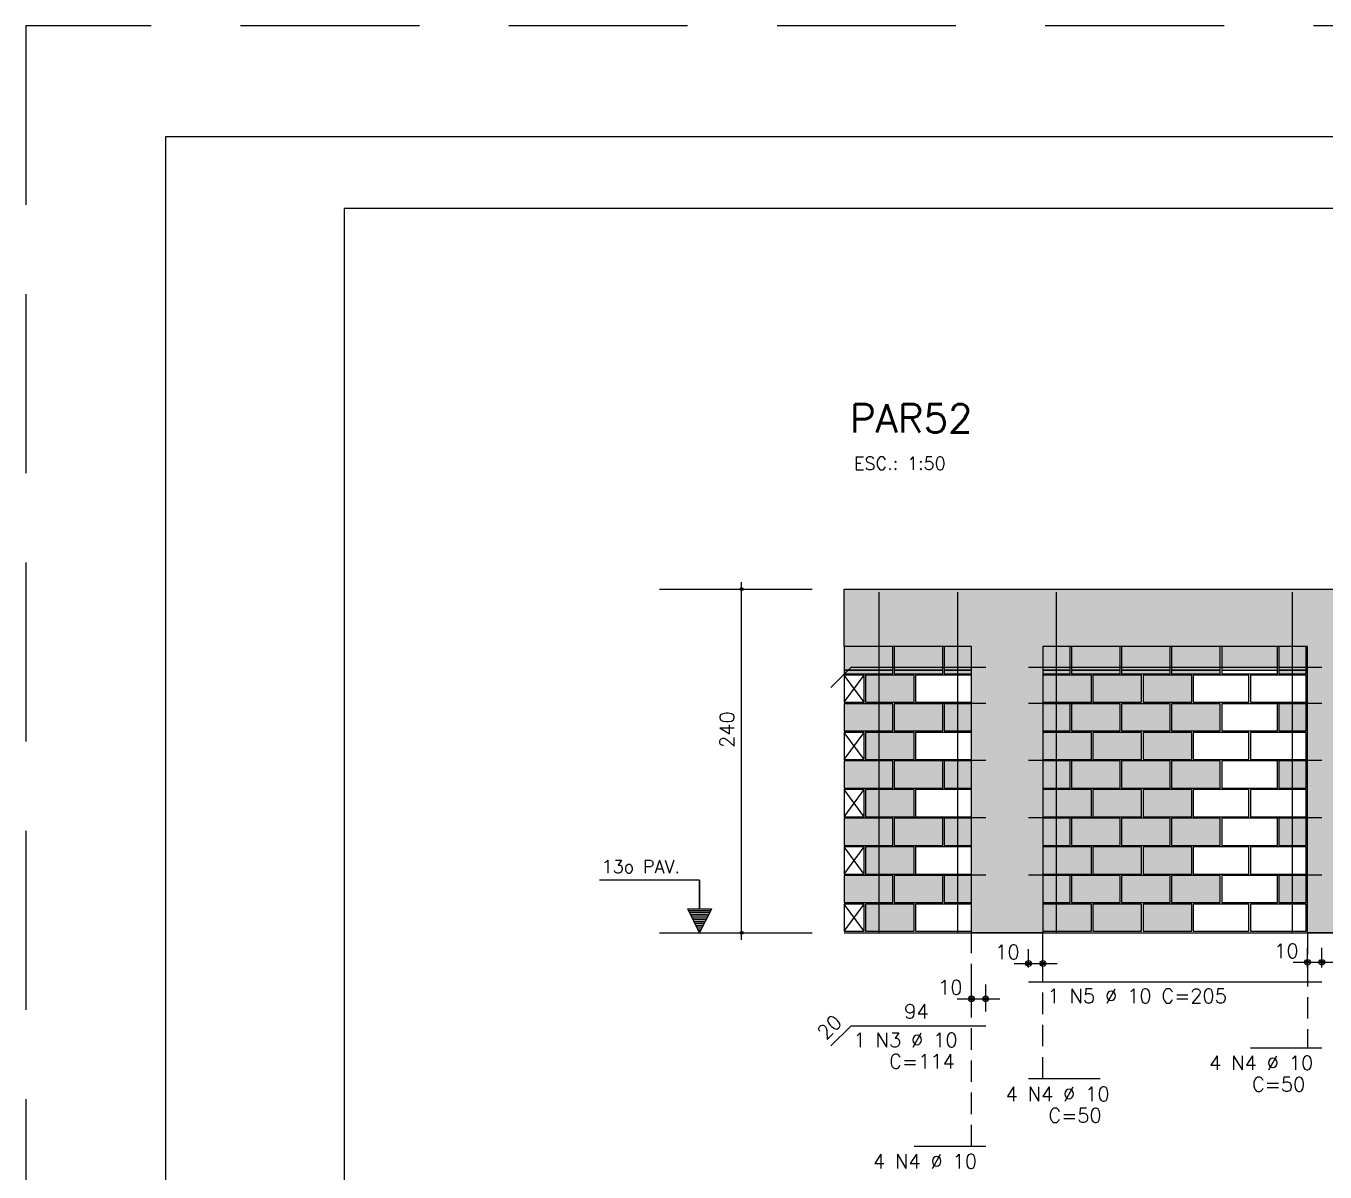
# Model space of a CAD drawing. Extents: x -1.9 to 86, y -1.5 to 61.
# Drawn here: x -1.95 to 16.21, y 44.93 to 60.95 of the extents above; entities that cross this region are included whole.
import ezdxf

# ---------------------------------------------------------------- set-up
doc = ezdxf.new("R2010")
doc.units = 0
doc.header["$MEASUREMENT"] = 0
doc.linetypes.add('ESTILO_TQS_0001', pattern=[0.45, 0.3, -0.15])
doc.linetypes.add('HIDDEN', pattern=[0.375, 0.25, -0.125])
doc.layers.get('0').update_dxf_attribs({"linetype": 'CONTINUOUS'})
doc.layers.get('Defpoints').update_dxf_attribs({"linetype": 'CONTINUOUS'})
for name, color, linetype in [('ARQ_FOLHA', 7, 'CONTINUOUS'), ('PENA_01', 1, 'CONTINUOUS'), ('PENA_02', 2, 'CONTINUOUS'), ('PENA_03', 3, 'CONTINUOUS'), ('PENA_05', 5, 'CONTINUOUS'), ('PENA_06', 6, 'CONTINUOUS'), ('PENA_09', 254, 'CONTINUOUS'), ('PENA_11', 252, 'CONTINUOUS'), ('PENA_21', 100, 'CONTINUOUS'), ('PENA_23', 50, 'CONTINUOUS')]:
    doc.layers.add(name, color=color, linetype=linetype)
doc.styles.get("Standard").update_dxf_attribs({"font": 'ROMANS.SHX'})

# ---------------------------------------------------------------- blocks, each defined once
blk = doc.blocks.new('FOLHA A1 - 841 X 594')
at = {"layer": 'ARQ_FOLHA', "color": 1}
for points in [[(-841, 0), (0, 0), (0, 594), (-841, 594)], [(-816, 10), (-10, 10), (-10, 584), (-816, 584)]]:
    blk.add_lwpolyline(points, close=True, dxfattribs=at)
at = {"layer": 'Defpoints', "color": 8, "linetype": 'HIDDEN', "ltscale": 100}
blk.add_lwpolyline([(-860.5, 609.5), (-860.5, -15.5), (19.5, -15.5), (19.5, 609.5)], close=True, dxfattribs=at)
blk = doc.blocks.new('*U24')
blk.add_blockref('FOLHA A1 - 841 X 594', (0, 0))

msp = doc.modelspace()

# ---------------------------------------------------------------- linework, layer by layer
at = {"layer": 'PENA_01', "linetype": 'Continuous'}
for p, q in [((6.908, 53.077), (9.039, 53.077)), ((9.487, 51.947), (10.167, 51.947)), ((10.187, 51.947), (10.867, 51.947)), ((10.887, 51.947), (11.267, 51.947)), ((12.267, 51.947), (12.647, 51.947)), ((12.667, 51.947), (13.347, 51.947)), ((13.367, 51.947), (14.047, 51.947)), ((14.067, 51.947), (14.747, 51.947)), ((14.767, 51.947), (15.547, 51.947)), ((15.567, 51.947), (15.947, 51.947)), ((6.908, 48.277), (9.039, 48.277)), ((12.067, 47.79), (12.067, 48.046)), ((12.267, 47.79), (12.267, 48.046)), ((15.967, 47.79), (15.967, 48.063)), ((16.167, 47.79), (16.167, 48.063)), ((11.867, 47.846), (12.467, 47.846)), ((15.767, 47.863), (16.367, 47.863)), ((11.267, 47.177), (11.267, 47.552)), ((11.467, 47.177), (11.467, 47.552)), ((11.067, 47.352), (11.667, 47.352))]:
    msp.add_line(p, q, dxfattribs=at)
at = {"layer": 'PENA_01', "linetype": 'ESTILO_TQS_0001'}
for p, q in [((11.267, 45.291), (11.267, 48.277)), ((12.267, 46.239), (12.267, 48.277)), ((15.967, 48.277), (15.967, 46.667))]:
    msp.add_line(p, q, dxfattribs=at)
at = {"layer": 'PENA_02', "linetype": 'Continuous'}
for p, q in [((9.767, 51.877), (9.487, 51.877)), ((9.487, 51.877), (9.487, 51.497)), ((9.767, 51.497), (9.767, 51.877)), ((9.487, 51.497), (9.767, 51.497)), ((9.767, 51.077), (9.487, 51.077)), ((9.487, 51.077), (9.487, 50.697)), ((9.767, 50.697), (9.767, 51.077)), ((9.487, 50.697), (9.767, 50.697)), ((9.767, 50.277), (9.487, 50.277)), ((9.487, 50.277), (9.487, 49.897)), ((9.767, 49.897), (9.767, 50.277)), ((9.487, 49.897), (9.767, 49.897)), ((9.767, 49.477), (9.487, 49.477)), ((9.487, 49.477), (9.487, 49.097)), ((9.767, 49.097), (9.767, 49.477)), ((9.487, 49.097), (9.767, 49.097)), ((9.767, 48.677), (9.487, 48.677)), ((9.487, 48.677), (9.487, 48.297)), ((9.767, 48.297), (9.767, 48.677)), ((9.487, 48.297), (9.767, 48.297)), ((9.487, 48.277), (32.467, 48.277))]:
    msp.add_line(p, q, dxfattribs=at)
for points in [[(16.967, 48.277), (15.967, 48.277), (15.967, 52.277), (12.267, 52.277), (12.267, 48.277), (11.267, 48.277), (11.267, 52.277), (9.487, 52.277), (9.487, 53.077), (32.467, 53.077)], [(9.487, 51.897), (10.167, 51.897), (10.167, 52.277), (9.487, 52.277), (9.487, 51.897)], [(10.187, 51.897), (10.867, 51.897), (10.867, 52.277), (10.187, 52.277), (10.187, 51.897)], [(10.887, 51.897), (11.267, 51.897), (11.267, 52.277), (10.887, 52.277), (10.887, 51.897)], [(12.267, 51.897), (12.647, 51.897), (12.647, 52.277), (12.267, 52.277), (12.267, 51.897)], [(12.667, 51.897), (13.347, 51.897), (13.347, 52.277), (12.667, 52.277), (12.667, 51.897)], [(13.367, 51.897), (14.047, 51.897), (14.047, 52.277), (13.367, 52.277), (13.367, 51.897)], [(14.067, 51.897), (14.747, 51.897), (14.747, 52.277), (14.067, 52.277), (14.067, 51.897)], [(14.767, 51.897), (15.547, 51.897), (15.547, 52.277), (14.767, 52.277), (14.767, 51.897)], [(15.567, 51.897), (15.947, 51.897), (15.947, 52.277), (15.567, 52.277), (15.567, 51.897)], [(9.787, 51.497), (10.467, 51.497), (10.467, 51.877), (9.787, 51.877), (9.787, 51.497)], [(10.487, 51.497), (11.267, 51.497), (11.267, 51.877), (10.487, 51.877), (10.487, 51.497)], [(12.267, 51.497), (12.947, 51.497), (12.947, 51.877), (12.267, 51.877), (12.267, 51.497)], [(12.967, 51.497), (13.647, 51.497), (13.647, 51.877), (12.967, 51.877), (12.967, 51.497)], [(13.667, 51.497), (14.347, 51.497), (14.347, 51.877), (13.667, 51.877), (13.667, 51.497)], [(14.367, 51.497), (15.147, 51.497), (15.147, 51.877), (14.367, 51.877), (14.367, 51.497)], [(15.167, 51.497), (15.947, 51.497), (15.947, 51.877), (15.167, 51.877), (15.167, 51.497)], [(9.487, 51.097), (10.167, 51.097), (10.167, 51.477), (9.487, 51.477), (9.487, 51.097)], [(10.187, 51.097), (10.867, 51.097), (10.867, 51.477), (10.187, 51.477), (10.187, 51.097)], [(10.887, 51.097), (11.267, 51.097), (11.267, 51.477), (10.887, 51.477), (10.887, 51.097)], [(12.267, 51.097), (12.647, 51.097), (12.647, 51.477), (12.267, 51.477), (12.267, 51.097)], [(12.667, 51.097), (13.347, 51.097), (13.347, 51.477), (12.667, 51.477), (12.667, 51.097)], [(13.367, 51.097), (14.047, 51.097), (14.047, 51.477), (13.367, 51.477), (13.367, 51.097)], [(14.067, 51.097), (14.747, 51.097), (14.747, 51.477), (14.067, 51.477), (14.067, 51.097)], [(14.767, 51.097), (15.547, 51.097), (15.547, 51.477), (14.767, 51.477), (14.767, 51.097)], [(15.567, 51.097), (15.947, 51.097), (15.947, 51.477), (15.567, 51.477), (15.567, 51.097)], [(9.787, 50.697), (10.467, 50.697), (10.467, 51.077), (9.787, 51.077), (9.787, 50.697)], [(10.487, 50.697), (11.267, 50.697), (11.267, 51.077), (10.487, 51.077), (10.487, 50.697)], [(12.267, 50.697), (12.947, 50.697), (12.947, 51.077), (12.267, 51.077), (12.267, 50.697)], [(12.967, 50.697), (13.647, 50.697), (13.647, 51.077), (12.967, 51.077), (12.967, 50.697)], [(13.667, 50.697), (14.347, 50.697), (14.347, 51.077), (13.667, 51.077), (13.667, 50.697)], [(14.367, 50.697), (15.147, 50.697), (15.147, 51.077), (14.367, 51.077), (14.367, 50.697)], [(15.167, 50.697), (15.947, 50.697), (15.947, 51.077), (15.167, 51.077), (15.167, 50.697)], [(9.487, 50.297), (10.167, 50.297), (10.167, 50.677), (9.487, 50.677), (9.487, 50.297)], [(10.187, 50.297), (10.867, 50.297), (10.867, 50.677), (10.187, 50.677), (10.187, 50.297)], [(10.887, 50.297), (11.267, 50.297), (11.267, 50.677), (10.887, 50.677), (10.887, 50.297)], [(12.267, 50.297), (12.647, 50.297), (12.647, 50.677), (12.267, 50.677), (12.267, 50.297)], [(12.667, 50.297), (13.347, 50.297), (13.347, 50.677), (12.667, 50.677), (12.667, 50.297)], [(13.367, 50.297), (14.047, 50.297), (14.047, 50.677), (13.367, 50.677), (13.367, 50.297)], [(14.067, 50.297), (14.747, 50.297), (14.747, 50.677), (14.067, 50.677), (14.067, 50.297)], [(14.767, 50.297), (15.547, 50.297), (15.547, 50.677), (14.767, 50.677), (14.767, 50.297)], [(15.567, 50.297), (15.947, 50.297), (15.947, 50.677), (15.567, 50.677), (15.567, 50.297)], [(9.787, 49.897), (10.467, 49.897), (10.467, 50.277), (9.787, 50.277), (9.787, 49.897)], [(10.487, 49.897), (11.267, 49.897), (11.267, 50.277), (10.487, 50.277), (10.487, 49.897)], [(12.267, 49.897), (12.947, 49.897), (12.947, 50.277), (12.267, 50.277), (12.267, 49.897)], [(12.967, 49.897), (13.647, 49.897), (13.647, 50.277), (12.967, 50.277), (12.967, 49.897)], [(13.667, 49.897), (14.347, 49.897), (14.347, 50.277), (13.667, 50.277), (13.667, 49.897)], [(14.367, 49.897), (15.147, 49.897), (15.147, 50.277), (14.367, 50.277), (14.367, 49.897)], [(15.167, 49.897), (15.947, 49.897), (15.947, 50.277), (15.167, 50.277), (15.167, 49.897)], [(9.487, 49.497), (10.167, 49.497), (10.167, 49.877), (9.487, 49.877), (9.487, 49.497)], [(10.187, 49.497), (10.867, 49.497), (10.867, 49.877), (10.187, 49.877), (10.187, 49.497)], [(10.887, 49.497), (11.267, 49.497), (11.267, 49.877), (10.887, 49.877), (10.887, 49.497)], [(12.267, 49.497), (12.647, 49.497), (12.647, 49.877), (12.267, 49.877), (12.267, 49.497)], [(12.667, 49.497), (13.347, 49.497), (13.347, 49.877), (12.667, 49.877), (12.667, 49.497)], [(13.367, 49.497), (14.047, 49.497), (14.047, 49.877), (13.367, 49.877), (13.367, 49.497)], [(14.067, 49.497), (14.747, 49.497), (14.747, 49.877), (14.067, 49.877), (14.067, 49.497)], [(14.767, 49.497), (15.547, 49.497), (15.547, 49.877), (14.767, 49.877), (14.767, 49.497)], [(15.567, 49.497), (15.947, 49.497), (15.947, 49.877), (15.567, 49.877), (15.567, 49.497)], [(9.787, 49.097), (10.467, 49.097), (10.467, 49.477), (9.787, 49.477), (9.787, 49.097)], [(10.487, 49.097), (11.267, 49.097), (11.267, 49.477), (10.487, 49.477), (10.487, 49.097)], [(12.267, 49.097), (12.947, 49.097), (12.947, 49.477), (12.267, 49.477), (12.267, 49.097)], [(12.967, 49.097), (13.647, 49.097), (13.647, 49.477), (12.967, 49.477), (12.967, 49.097)], [(13.667, 49.097), (14.347, 49.097), (14.347, 49.477), (13.667, 49.477), (13.667, 49.097)], [(14.367, 49.097), (15.147, 49.097), (15.147, 49.477), (14.367, 49.477), (14.367, 49.097)], [(15.167, 49.097), (15.947, 49.097), (15.947, 49.477), (15.167, 49.477), (15.167, 49.097)], [(9.487, 48.697), (10.167, 48.697), (10.167, 49.077), (9.487, 49.077), (9.487, 48.697)], [(10.187, 48.697), (10.867, 48.697), (10.867, 49.077), (10.187, 49.077), (10.187, 48.697)], [(10.887, 48.697), (11.267, 48.697), (11.267, 49.077), (10.887, 49.077), (10.887, 48.697)], [(12.267, 48.697), (12.647, 48.697), (12.647, 49.077), (12.267, 49.077), (12.267, 48.697)], [(12.667, 48.697), (13.347, 48.697), (13.347, 49.077), (12.667, 49.077), (12.667, 48.697)], [(13.367, 48.697), (14.047, 48.697), (14.047, 49.077), (13.367, 49.077), (13.367, 48.697)], [(14.067, 48.697), (14.747, 48.697), (14.747, 49.077), (14.067, 49.077), (14.067, 48.697)], [(14.767, 48.697), (15.547, 48.697), (15.547, 49.077), (14.767, 49.077), (14.767, 48.697)], [(15.567, 48.697), (15.947, 48.697), (15.947, 49.077), (15.567, 49.077), (15.567, 48.697)], [(9.787, 48.297), (10.467, 48.297), (10.467, 48.677), (9.787, 48.677), (9.787, 48.297)], [(10.487, 48.297), (11.267, 48.297), (11.267, 48.677), (10.487, 48.677), (10.487, 48.297)], [(12.267, 48.297), (12.947, 48.297), (12.947, 48.677), (12.267, 48.677), (12.267, 48.297)], [(12.967, 48.297), (13.647, 48.297), (13.647, 48.677), (12.967, 48.677), (12.967, 48.297)], [(13.667, 48.297), (14.347, 48.297), (14.347, 48.677), (13.667, 48.677), (13.667, 48.297)], [(14.367, 48.297), (15.147, 48.297), (15.147, 48.677), (14.367, 48.677), (14.367, 48.297)], [(15.167, 48.297), (15.947, 48.297), (15.947, 48.677), (15.167, 48.677), (15.167, 48.297)]]:
    msp.add_lwpolyline(points, dxfattribs=at)
for centre, radius in [((8.055, 53.077), 0.02), ((8.055, 53.077), 0.01), ((8.055, 48.277), 0.02), ((8.055, 48.277), 0.01), ((12.067, 47.846), 0.04), ((12.067, 47.846), 0.02), ((12.267, 47.846), 0.04), ((12.267, 47.846), 0.02), ((15.967, 47.863), 0.04), ((15.967, 47.863), 0.02), ((16.167, 47.863), 0.04), ((16.167, 47.863), 0.02), ((11.267, 47.352), 0.04), ((11.267, 47.352), 0.02), ((11.467, 47.352), 0.04), ((11.467, 47.352), 0.02)]:
    msp.add_circle(centre, radius, dxfattribs=at)
at = {"layer": 'PENA_03', "linetype": 'Continuous'}
for p, q in [((8.055, 48.176), (8.055, 53.177)), ((9.487, 51.497), (9.767, 51.877)), ((9.767, 51.497), (9.487, 51.877)), ((9.487, 50.697), (9.767, 51.077)), ((9.767, 50.697), (9.487, 51.077)), ((9.487, 49.897), (9.767, 50.277)), ((9.767, 49.897), (9.487, 50.277)), ((9.487, 49.097), (9.767, 49.477)), ((9.767, 49.097), (9.487, 49.477)), ((7.467, 49.009), (6.067, 49.009)), ((7.467, 48.609), (7.467, 49.009)), ((7.469, 48.609), (7.469, 49.01)), ((9.487, 48.297), (9.767, 48.677)), ((9.767, 48.297), (9.487, 48.677)), ((7.468, 48.277), (7.302, 48.609)), ((7.302, 48.609), (7.467, 48.609)), ((7.468, 48.28), (7.304, 48.607)), ((7.632, 48.607), (7.304, 48.607)), ((7.621, 48.583), (7.315, 48.583)), ((7.608, 48.558), (7.328, 48.558)), ((7.596, 48.532), (7.34, 48.532)), ((7.583, 48.507), (7.353, 48.507)), ((7.634, 48.609), (7.468, 48.277)), ((7.632, 48.607), (7.468, 48.28)), ((7.469, 48.609), (7.634, 48.609)), ((7.57, 48.481), (7.366, 48.481)), ((7.557, 48.456), (7.379, 48.456)), ((7.545, 48.43), (7.391, 48.43)), ((7.532, 48.405), (7.404, 48.405)), ((7.519, 48.379), (7.417, 48.379)), ((7.506, 48.353), (7.43, 48.353)), ((7.494, 48.328), (7.443, 48.328)), ((7.481, 48.302), (7.455, 48.302)), ((12.067, 47.59), (12.067, 47.59)), ((12.267, 47.59), (12.267, 47.59)), ((15.967, 47.59), (15.967, 47.59)), ((16.167, 47.59), (16.167, 47.59)), ((11.267, 46.977), (11.267, 46.977)), ((11.467, 46.977), (11.467, 46.977))]:
    msp.add_line(p, q, dxfattribs=at)
at = {"layer": 'PENA_05', "linetype": 'Continuous'}
for p, q in [((9.977, 48.277), (9.977, 53.037)), ((11.077, 48.277), (11.077, 53.037)), ((12.457, 48.277), (12.457, 53.037)), ((15.757, 48.277), (15.757, 53.037)), ((9.304, 51.704), (9.587, 51.987)), ((9.587, 51.987), (11.467, 51.987)), ((12.067, 51.987), (16.167, 51.987)), ((10.467, 51.487), (11.467, 51.487)), ((12.067, 51.487), (13.067, 51.487)), ((15.167, 51.487), (16.167, 51.487)), ((10.467, 50.687), (11.467, 50.687)), ((12.067, 50.687), (13.067, 50.687)), ((15.167, 50.687), (16.167, 50.687)), ((10.467, 49.887), (11.467, 49.887)), ((12.067, 49.887), (13.067, 49.887)), ((15.167, 49.887), (16.167, 49.887)), ((10.467, 49.087), (11.467, 49.087)), ((12.067, 49.087), (13.067, 49.087)), ((15.167, 49.087), (16.167, 49.087)), ((12.067, 47.59), (16.167, 47.59)), ((9.304, 46.694), (9.587, 46.977)), ((9.587, 46.977), (11.467, 46.977)), ((15.167, 46.667), (16.167, 46.667)), ((12.067, 46.239), (13.067, 46.239)), ((10.467, 45.291), (11.467, 45.291))]:
    msp.add_line(p, q, dxfattribs=at)
at = {"layer": 'PENA_09', "linetype": 'Continuous'}
for points in [[(9.487, 51.947), (10.167, 51.947), (10.167, 52.277), (9.487, 52.277), (9.487, 51.947)], [(10.187, 51.947), (10.867, 51.947), (10.867, 52.277), (10.187, 52.277), (10.187, 51.947)], [(10.887, 51.947), (11.267, 51.947), (11.267, 52.277), (10.887, 52.277), (10.887, 51.947)], [(12.267, 51.947), (12.647, 51.947), (12.647, 52.277), (12.267, 52.277), (12.267, 51.947)], [(12.667, 51.947), (13.347, 51.947), (13.347, 52.277), (12.667, 52.277), (12.667, 51.947)], [(13.367, 51.947), (14.047, 51.947), (14.047, 52.277), (13.367, 52.277), (13.367, 51.947)], [(14.067, 51.947), (14.747, 51.947), (14.747, 52.277), (14.067, 52.277), (14.067, 51.947)], [(14.767, 51.947), (15.547, 51.947), (15.547, 52.277), (14.767, 52.277), (14.767, 51.947)], [(15.567, 51.947), (15.947, 51.947), (15.947, 52.277), (15.567, 52.277), (15.567, 51.947)]]:
    msp.add_lwpolyline(points, dxfattribs=at)
for points in [[(9.487, 51.947), (10.167, 51.947), (10.167, 52.277)], [(9.487, 51.947), (10.167, 52.277), (9.487, 52.277)], [(9.487, 51.947), (9.487, 52.277), (9.487, 51.947)], [(10.187, 51.947), (10.867, 51.947), (10.867, 52.277)], [(10.187, 51.947), (10.867, 52.277), (10.187, 52.277)], [(10.187, 51.947), (10.187, 52.277), (10.187, 51.947)], [(10.887, 51.947), (11.267, 51.947), (11.267, 52.277)], [(10.887, 51.947), (11.267, 52.277), (10.887, 52.277)], [(10.887, 51.947), (10.887, 52.277), (10.887, 51.947)], [(12.267, 51.947), (12.647, 51.947), (12.647, 52.277)], [(12.267, 51.947), (12.647, 52.277), (12.267, 52.277)], [(12.267, 51.947), (12.267, 52.277), (12.267, 51.947)], [(12.667, 51.947), (13.347, 51.947), (13.347, 52.277)], [(12.667, 51.947), (13.347, 52.277), (12.667, 52.277)], [(12.667, 51.947), (12.667, 52.277), (12.667, 51.947)], [(13.367, 51.947), (14.047, 51.947), (14.047, 52.277)], [(13.367, 51.947), (14.047, 52.277), (13.367, 52.277)], [(13.367, 51.947), (13.367, 52.277), (13.367, 51.947)], [(14.067, 51.947), (14.747, 51.947), (14.747, 52.277)], [(14.067, 51.947), (14.747, 52.277), (14.067, 52.277)], [(14.067, 51.947), (14.067, 52.277), (14.067, 51.947)], [(14.767, 51.947), (15.547, 51.947), (15.547, 52.277)], [(14.767, 51.947), (15.547, 52.277), (14.767, 52.277)], [(14.767, 51.947), (14.767, 52.277), (14.767, 51.947)], [(15.567, 51.947), (15.947, 51.947), (15.947, 52.277)], [(15.567, 51.947), (15.947, 52.277), (15.567, 52.277)], [(15.567, 51.947), (15.567, 52.277), (15.567, 51.947)]]:
    msp.add_solid(points, dxfattribs=at)
at = {"layer": 'PENA_11', "linetype": 'Continuous'}
for points in [[(9.487, 52.277), (9.487, 53.077), (11.267, 52.277)], [(9.487, 53.077), (32.467, 53.077), (11.267, 52.277)], [(12.267, 52.277), (11.267, 52.277), (32.467, 53.077)], [(12.267, 52.277), (32.467, 53.077), (15.967, 52.277)], [(15.967, 52.277), (32.467, 53.077), (16.967, 52.277)], [(12.267, 52.277), (12.267, 48.277), (11.267, 48.277)], [(12.267, 52.277), (11.267, 48.277), (11.267, 52.277)], [(16.967, 48.277), (15.967, 48.277), (16.967, 52.277)], [(15.967, 48.277), (15.967, 52.277), (16.967, 52.277)]]:
    msp.add_solid(points, dxfattribs=at)
at = {"layer": 'PENA_21', "linetype": 'Continuous'}
for points in [[(9.487, 51.897), (10.167, 51.897), (10.167, 51.947), (9.487, 51.947), (9.487, 51.897)], [(10.187, 51.897), (10.867, 51.897), (10.867, 51.947), (10.187, 51.947), (10.187, 51.897)], [(12.667, 51.897), (13.347, 51.897), (13.347, 51.947), (12.667, 51.947), (12.667, 51.897)], [(13.367, 51.897), (14.047, 51.897), (14.047, 51.947), (13.367, 51.947), (13.367, 51.897)], [(14.067, 51.897), (14.747, 51.897), (14.747, 51.947), (14.067, 51.947), (14.067, 51.897)], [(9.787, 51.497), (10.467, 51.497), (10.467, 51.877), (9.787, 51.877), (9.787, 51.497)], [(12.267, 51.497), (12.947, 51.497), (12.947, 51.877), (12.267, 51.877), (12.267, 51.497)], [(12.967, 51.497), (13.647, 51.497), (13.647, 51.877), (12.967, 51.877), (12.967, 51.497)], [(13.667, 51.497), (14.347, 51.497), (14.347, 51.877), (13.667, 51.877), (13.667, 51.497)], [(9.487, 51.097), (10.167, 51.097), (10.167, 51.477), (9.487, 51.477), (9.487, 51.097)], [(10.187, 51.097), (10.867, 51.097), (10.867, 51.477), (10.187, 51.477), (10.187, 51.097)], [(12.667, 51.097), (13.347, 51.097), (13.347, 51.477), (12.667, 51.477), (12.667, 51.097)], [(13.367, 51.097), (14.047, 51.097), (14.047, 51.477), (13.367, 51.477), (13.367, 51.097)], [(14.067, 51.097), (14.747, 51.097), (14.747, 51.477), (14.067, 51.477), (14.067, 51.097)], [(9.787, 50.697), (10.467, 50.697), (10.467, 51.077), (9.787, 51.077), (9.787, 50.697)], [(12.267, 50.697), (12.947, 50.697), (12.947, 51.077), (12.267, 51.077), (12.267, 50.697)], [(12.967, 50.697), (13.647, 50.697), (13.647, 51.077), (12.967, 51.077), (12.967, 50.697)], [(13.667, 50.697), (14.347, 50.697), (14.347, 51.077), (13.667, 51.077), (13.667, 50.697)], [(9.487, 50.297), (10.167, 50.297), (10.167, 50.677), (9.487, 50.677), (9.487, 50.297)], [(10.187, 50.297), (10.867, 50.297), (10.867, 50.677), (10.187, 50.677), (10.187, 50.297)], [(12.667, 50.297), (13.347, 50.297), (13.347, 50.677), (12.667, 50.677), (12.667, 50.297)], [(13.367, 50.297), (14.047, 50.297), (14.047, 50.677), (13.367, 50.677), (13.367, 50.297)], [(14.067, 50.297), (14.747, 50.297), (14.747, 50.677), (14.067, 50.677), (14.067, 50.297)], [(9.787, 49.897), (10.467, 49.897), (10.467, 50.277), (9.787, 50.277), (9.787, 49.897)], [(12.267, 49.897), (12.947, 49.897), (12.947, 50.277), (12.267, 50.277), (12.267, 49.897)], [(12.967, 49.897), (13.647, 49.897), (13.647, 50.277), (12.967, 50.277), (12.967, 49.897)], [(13.667, 49.897), (14.347, 49.897), (14.347, 50.277), (13.667, 50.277), (13.667, 49.897)], [(9.487, 49.497), (10.167, 49.497), (10.167, 49.877), (9.487, 49.877), (9.487, 49.497)], [(10.187, 49.497), (10.867, 49.497), (10.867, 49.877), (10.187, 49.877), (10.187, 49.497)], [(12.667, 49.497), (13.347, 49.497), (13.347, 49.877), (12.667, 49.877), (12.667, 49.497)], [(13.367, 49.497), (14.047, 49.497), (14.047, 49.877), (13.367, 49.877), (13.367, 49.497)], [(14.067, 49.497), (14.747, 49.497), (14.747, 49.877), (14.067, 49.877), (14.067, 49.497)], [(9.787, 49.097), (10.467, 49.097), (10.467, 49.477), (9.787, 49.477), (9.787, 49.097)], [(12.267, 49.097), (12.947, 49.097), (12.947, 49.477), (12.267, 49.477), (12.267, 49.097)], [(12.967, 49.097), (13.647, 49.097), (13.647, 49.477), (12.967, 49.477), (12.967, 49.097)], [(13.667, 49.097), (14.347, 49.097), (14.347, 49.477), (13.667, 49.477), (13.667, 49.097)], [(9.487, 48.697), (10.167, 48.697), (10.167, 49.077), (9.487, 49.077), (9.487, 48.697)], [(10.187, 48.697), (10.867, 48.697), (10.867, 49.077), (10.187, 49.077), (10.187, 48.697)], [(12.667, 48.697), (13.347, 48.697), (13.347, 49.077), (12.667, 49.077), (12.667, 48.697)], [(13.367, 48.697), (14.047, 48.697), (14.047, 49.077), (13.367, 49.077), (13.367, 48.697)], [(14.067, 48.697), (14.747, 48.697), (14.747, 49.077), (14.067, 49.077), (14.067, 48.697)], [(9.787, 48.297), (10.467, 48.297), (10.467, 48.677), (9.787, 48.677), (9.787, 48.297)], [(12.267, 48.297), (12.947, 48.297), (12.947, 48.677), (12.267, 48.677), (12.267, 48.297)], [(12.967, 48.297), (13.647, 48.297), (13.647, 48.677), (12.967, 48.677), (12.967, 48.297)], [(13.667, 48.297), (14.347, 48.297), (14.347, 48.677), (13.667, 48.677), (13.667, 48.297)]]:
    msp.add_lwpolyline(points, dxfattribs=at)
for points in [[(9.487, 51.897), (10.167, 51.897), (10.167, 51.947)], [(9.487, 51.897), (10.167, 51.947), (9.487, 51.947)], [(9.487, 51.897), (9.487, 51.947), (9.487, 51.897)], [(10.187, 51.897), (10.867, 51.897), (10.867, 51.947)], [(10.187, 51.897), (10.867, 51.947), (10.187, 51.947)], [(10.187, 51.897), (10.187, 51.947), (10.187, 51.897)], [(12.667, 51.897), (13.347, 51.897), (13.347, 51.947)], [(12.667, 51.897), (13.347, 51.947), (12.667, 51.947)], [(12.667, 51.897), (12.667, 51.947), (12.667, 51.897)], [(13.367, 51.897), (14.047, 51.897), (14.047, 51.947)], [(13.367, 51.897), (14.047, 51.947), (13.367, 51.947)], [(13.367, 51.897), (13.367, 51.947), (13.367, 51.897)], [(14.067, 51.897), (14.747, 51.897), (14.747, 51.947)], [(14.067, 51.897), (14.747, 51.947), (14.067, 51.947)], [(14.067, 51.897), (14.067, 51.947), (14.067, 51.897)], [(9.787, 51.497), (10.467, 51.497), (10.467, 51.877)], [(9.787, 51.497), (10.467, 51.877), (9.787, 51.877)], [(9.787, 51.497), (9.787, 51.877), (9.787, 51.497)], [(12.267, 51.497), (12.947, 51.497), (12.947, 51.877)], [(12.267, 51.497), (12.947, 51.877), (12.267, 51.877)], [(12.267, 51.497), (12.267, 51.877), (12.267, 51.497)], [(12.967, 51.497), (13.647, 51.497), (13.647, 51.877)], [(12.967, 51.497), (13.647, 51.877), (12.967, 51.877)], [(12.967, 51.497), (12.967, 51.877), (12.967, 51.497)], [(13.667, 51.497), (14.347, 51.497), (14.347, 51.877)], [(13.667, 51.497), (14.347, 51.877), (13.667, 51.877)], [(13.667, 51.497), (13.667, 51.877), (13.667, 51.497)], [(9.487, 51.097), (10.167, 51.097), (10.167, 51.477)], [(9.487, 51.097), (10.167, 51.477), (9.487, 51.477)], [(9.487, 51.097), (9.487, 51.477), (9.487, 51.097)], [(10.187, 51.097), (10.867, 51.097), (10.867, 51.477)], [(10.187, 51.097), (10.867, 51.477), (10.187, 51.477)], [(10.187, 51.097), (10.187, 51.477), (10.187, 51.097)], [(12.667, 51.097), (13.347, 51.097), (13.347, 51.477)], [(12.667, 51.097), (13.347, 51.477), (12.667, 51.477)], [(12.667, 51.097), (12.667, 51.477), (12.667, 51.097)], [(13.367, 51.097), (14.047, 51.097), (14.047, 51.477)], [(13.367, 51.097), (14.047, 51.477), (13.367, 51.477)], [(13.367, 51.097), (13.367, 51.477), (13.367, 51.097)], [(14.067, 51.097), (14.747, 51.097), (14.747, 51.477)], [(14.067, 51.097), (14.747, 51.477), (14.067, 51.477)], [(14.067, 51.097), (14.067, 51.477), (14.067, 51.097)], [(9.787, 50.697), (10.467, 50.697), (10.467, 51.077)], [(9.787, 50.697), (10.467, 51.077), (9.787, 51.077)], [(9.787, 50.697), (9.787, 51.077), (9.787, 50.697)], [(12.267, 50.697), (12.947, 50.697), (12.947, 51.077)], [(12.267, 50.697), (12.947, 51.077), (12.267, 51.077)], [(12.267, 50.697), (12.267, 51.077), (12.267, 50.697)], [(12.967, 50.697), (13.647, 50.697), (13.647, 51.077)], [(12.967, 50.697), (13.647, 51.077), (12.967, 51.077)], [(12.967, 50.697), (12.967, 51.077), (12.967, 50.697)], [(13.667, 50.697), (14.347, 50.697), (14.347, 51.077)], [(13.667, 50.697), (14.347, 51.077), (13.667, 51.077)], [(13.667, 50.697), (13.667, 51.077), (13.667, 50.697)], [(9.487, 50.297), (10.167, 50.297), (10.167, 50.677)], [(9.487, 50.297), (10.167, 50.677), (9.487, 50.677)], [(9.487, 50.297), (9.487, 50.677), (9.487, 50.297)], [(10.187, 50.297), (10.867, 50.297), (10.867, 50.677)], [(10.187, 50.297), (10.867, 50.677), (10.187, 50.677)], [(10.187, 50.297), (10.187, 50.677), (10.187, 50.297)], [(12.667, 50.297), (13.347, 50.297), (13.347, 50.677)], [(12.667, 50.297), (13.347, 50.677), (12.667, 50.677)], [(12.667, 50.297), (12.667, 50.677), (12.667, 50.297)], [(13.367, 50.297), (14.047, 50.297), (14.047, 50.677)], [(13.367, 50.297), (14.047, 50.677), (13.367, 50.677)], [(13.367, 50.297), (13.367, 50.677), (13.367, 50.297)], [(14.067, 50.297), (14.747, 50.297), (14.747, 50.677)], [(14.067, 50.297), (14.747, 50.677), (14.067, 50.677)], [(14.067, 50.297), (14.067, 50.677), (14.067, 50.297)], [(9.787, 49.897), (10.467, 49.897), (10.467, 50.277)], [(9.787, 49.897), (10.467, 50.277), (9.787, 50.277)], [(9.787, 49.897), (9.787, 50.277), (9.787, 49.897)], [(12.267, 49.897), (12.947, 49.897), (12.947, 50.277)], [(12.267, 49.897), (12.947, 50.277), (12.267, 50.277)], [(12.267, 49.897), (12.267, 50.277), (12.267, 49.897)], [(12.967, 49.897), (13.647, 49.897), (13.647, 50.277)], [(12.967, 49.897), (13.647, 50.277), (12.967, 50.277)], [(12.967, 49.897), (12.967, 50.277), (12.967, 49.897)], [(13.667, 49.897), (14.347, 49.897), (14.347, 50.277)], [(13.667, 49.897), (14.347, 50.277), (13.667, 50.277)], [(13.667, 49.897), (13.667, 50.277), (13.667, 49.897)], [(9.487, 49.497), (10.167, 49.497), (10.167, 49.877)], [(9.487, 49.497), (10.167, 49.877), (9.487, 49.877)], [(9.487, 49.497), (9.487, 49.877), (9.487, 49.497)], [(10.187, 49.497), (10.867, 49.497), (10.867, 49.877)], [(10.187, 49.497), (10.867, 49.877), (10.187, 49.877)], [(10.187, 49.497), (10.187, 49.877), (10.187, 49.497)], [(12.667, 49.497), (13.347, 49.497), (13.347, 49.877)], [(12.667, 49.497), (13.347, 49.877), (12.667, 49.877)], [(12.667, 49.497), (12.667, 49.877), (12.667, 49.497)], [(13.367, 49.497), (14.047, 49.497), (14.047, 49.877)], [(13.367, 49.497), (14.047, 49.877), (13.367, 49.877)], [(13.367, 49.497), (13.367, 49.877), (13.367, 49.497)], [(14.067, 49.497), (14.747, 49.497), (14.747, 49.877)], [(14.067, 49.497), (14.747, 49.877), (14.067, 49.877)], [(14.067, 49.497), (14.067, 49.877), (14.067, 49.497)], [(9.787, 49.097), (10.467, 49.097), (10.467, 49.477)], [(9.787, 49.097), (10.467, 49.477), (9.787, 49.477)], [(9.787, 49.097), (9.787, 49.477), (9.787, 49.097)], [(12.267, 49.097), (12.947, 49.097), (12.947, 49.477)], [(12.267, 49.097), (12.947, 49.477), (12.267, 49.477)], [(12.267, 49.097), (12.267, 49.477), (12.267, 49.097)], [(12.967, 49.097), (13.647, 49.097), (13.647, 49.477)], [(12.967, 49.097), (13.647, 49.477), (12.967, 49.477)], [(12.967, 49.097), (12.967, 49.477), (12.967, 49.097)], [(13.667, 49.097), (14.347, 49.097), (14.347, 49.477)], [(13.667, 49.097), (14.347, 49.477), (13.667, 49.477)], [(13.667, 49.097), (13.667, 49.477), (13.667, 49.097)], [(9.487, 48.697), (10.167, 48.697), (10.167, 49.077)], [(9.487, 48.697), (10.167, 49.077), (9.487, 49.077)], [(9.487, 48.697), (9.487, 49.077), (9.487, 48.697)], [(10.187, 48.697), (10.867, 48.697), (10.867, 49.077)], [(10.187, 48.697), (10.867, 49.077), (10.187, 49.077)], [(10.187, 48.697), (10.187, 49.077), (10.187, 48.697)], [(12.667, 48.697), (13.347, 48.697), (13.347, 49.077)], [(12.667, 48.697), (13.347, 49.077), (12.667, 49.077)], [(12.667, 48.697), (12.667, 49.077), (12.667, 48.697)], [(13.367, 48.697), (14.047, 48.697), (14.047, 49.077)], [(13.367, 48.697), (14.047, 49.077), (13.367, 49.077)], [(13.367, 48.697), (13.367, 49.077), (13.367, 48.697)], [(14.067, 48.697), (14.747, 48.697), (14.747, 49.077)], [(14.067, 48.697), (14.747, 49.077), (14.067, 49.077)], [(14.067, 48.697), (14.067, 49.077), (14.067, 48.697)], [(9.787, 48.297), (10.467, 48.297), (10.467, 48.677)], [(9.787, 48.297), (10.467, 48.677), (9.787, 48.677)], [(9.787, 48.297), (9.787, 48.677), (9.787, 48.297)], [(12.267, 48.297), (12.947, 48.297), (12.947, 48.677)], [(12.267, 48.297), (12.947, 48.677), (12.267, 48.677)], [(12.267, 48.297), (12.267, 48.677), (12.267, 48.297)], [(12.967, 48.297), (13.647, 48.297), (13.647, 48.677)], [(12.967, 48.297), (13.647, 48.677), (12.967, 48.677)], [(12.967, 48.297), (12.967, 48.677), (12.967, 48.297)], [(13.667, 48.297), (14.347, 48.297), (14.347, 48.677)], [(13.667, 48.297), (14.347, 48.677), (13.667, 48.677)], [(13.667, 48.297), (13.667, 48.677), (13.667, 48.297)]]:
    msp.add_solid(points, dxfattribs=at)
at = {"layer": 'PENA_23', "linetype": 'Continuous'}
for points in [[(10.887, 51.897), (11.267, 51.897), (11.267, 51.947), (10.887, 51.947), (10.887, 51.897)], [(12.267, 51.897), (12.647, 51.897), (12.647, 51.947), (12.267, 51.947), (12.267, 51.897)], [(15.567, 51.897), (15.947, 51.897), (15.947, 51.947), (15.567, 51.947), (15.567, 51.897)], [(10.887, 51.097), (11.267, 51.097), (11.267, 51.477), (10.887, 51.477), (10.887, 51.097)], [(12.267, 51.097), (12.647, 51.097), (12.647, 51.477), (12.267, 51.477), (12.267, 51.097)], [(15.567, 51.097), (15.947, 51.097), (15.947, 51.477), (15.567, 51.477), (15.567, 51.097)], [(10.887, 50.297), (11.267, 50.297), (11.267, 50.677), (10.887, 50.677), (10.887, 50.297)], [(12.267, 50.297), (12.647, 50.297), (12.647, 50.677), (12.267, 50.677), (12.267, 50.297)], [(15.567, 50.297), (15.947, 50.297), (15.947, 50.677), (15.567, 50.677), (15.567, 50.297)], [(10.887, 49.497), (11.267, 49.497), (11.267, 49.877), (10.887, 49.877), (10.887, 49.497)], [(12.267, 49.497), (12.647, 49.497), (12.647, 49.877), (12.267, 49.877), (12.267, 49.497)], [(15.567, 49.497), (15.947, 49.497), (15.947, 49.877), (15.567, 49.877), (15.567, 49.497)], [(10.887, 48.697), (11.267, 48.697), (11.267, 49.077), (10.887, 49.077), (10.887, 48.697)], [(12.267, 48.697), (12.647, 48.697), (12.647, 49.077), (12.267, 49.077), (12.267, 48.697)], [(15.567, 48.697), (15.947, 48.697), (15.947, 49.077), (15.567, 49.077), (15.567, 48.697)]]:
    msp.add_lwpolyline(points, dxfattribs=at)
for points in [[(10.887, 51.897), (11.267, 51.897), (11.267, 51.947)], [(10.887, 51.897), (11.267, 51.947), (10.887, 51.947)], [(10.887, 51.897), (10.887, 51.947), (10.887, 51.897)], [(12.267, 51.897), (12.647, 51.897), (12.647, 51.947)], [(12.267, 51.897), (12.647, 51.947), (12.267, 51.947)], [(12.267, 51.897), (12.267, 51.947), (12.267, 51.897)], [(15.567, 51.897), (15.947, 51.897), (15.947, 51.947)], [(15.567, 51.897), (15.947, 51.947), (15.567, 51.947)], [(15.567, 51.897), (15.567, 51.947), (15.567, 51.897)], [(10.887, 51.097), (11.267, 51.097), (11.267, 51.477)], [(10.887, 51.097), (11.267, 51.477), (10.887, 51.477)], [(10.887, 51.097), (10.887, 51.477), (10.887, 51.097)], [(12.267, 51.097), (12.647, 51.097), (12.647, 51.477)], [(12.267, 51.097), (12.647, 51.477), (12.267, 51.477)], [(12.267, 51.097), (12.267, 51.477), (12.267, 51.097)], [(15.567, 51.097), (15.947, 51.097), (15.947, 51.477)], [(15.567, 51.097), (15.947, 51.477), (15.567, 51.477)], [(15.567, 51.097), (15.567, 51.477), (15.567, 51.097)], [(10.887, 50.297), (11.267, 50.297), (11.267, 50.677)], [(10.887, 50.297), (11.267, 50.677), (10.887, 50.677)], [(10.887, 50.297), (10.887, 50.677), (10.887, 50.297)], [(12.267, 50.297), (12.647, 50.297), (12.647, 50.677)], [(12.267, 50.297), (12.647, 50.677), (12.267, 50.677)], [(12.267, 50.297), (12.267, 50.677), (12.267, 50.297)], [(15.567, 50.297), (15.947, 50.297), (15.947, 50.677)], [(15.567, 50.297), (15.947, 50.677), (15.567, 50.677)], [(15.567, 50.297), (15.567, 50.677), (15.567, 50.297)], [(10.887, 49.497), (11.267, 49.497), (11.267, 49.877)], [(10.887, 49.497), (11.267, 49.877), (10.887, 49.877)], [(10.887, 49.497), (10.887, 49.877), (10.887, 49.497)], [(12.267, 49.497), (12.647, 49.497), (12.647, 49.877)], [(12.267, 49.497), (12.647, 49.877), (12.267, 49.877)], [(12.267, 49.497), (12.267, 49.877), (12.267, 49.497)], [(15.567, 49.497), (15.947, 49.497), (15.947, 49.877)], [(15.567, 49.497), (15.947, 49.877), (15.567, 49.877)], [(15.567, 49.497), (15.567, 49.877), (15.567, 49.497)], [(10.887, 48.697), (11.267, 48.697), (11.267, 49.077)], [(10.887, 48.697), (11.267, 49.077), (10.887, 49.077)], [(10.887, 48.697), (10.887, 49.077), (10.887, 48.697)], [(12.267, 48.697), (12.647, 48.697), (12.647, 49.077)], [(12.267, 48.697), (12.647, 49.077), (12.267, 49.077)], [(12.267, 48.697), (12.267, 49.077), (12.267, 48.697)], [(15.567, 48.697), (15.947, 48.697), (15.947, 49.077)], [(15.567, 48.697), (15.947, 49.077), (15.567, 49.077)], [(15.567, 48.697), (15.567, 49.077), (15.567, 48.697)]]:
    msp.add_solid(points, dxfattribs=at)

# ---------------------------------------------------------------- block references
at = {"xscale": 0.09999999999999938, "yscale": 0.09999999999999938, "zscale": 0.09999999999999938}
msp.add_blockref('*U24', (84.1, 0), dxfattribs=at)

# ---------------------------------------------------------------- texts
at = {"layer": 'PENA_03', "linetype": 'Continuous'}
for s, height, p in [('ESC.: 1:50', 0.18, (9.627, 54.747)), ('13o PAV.', 0.18, (6.098, 49.111)), ('10', 0.2, (11.6, 47.906)), ('10', 0.2, (15.5, 47.923)), ('10', 0.2, (10.8, 47.412)), ('1 N5 %%c 10 C=205', 0.2, (12.329, 47.294)), ('94', 0.2, (10.327, 47.077)), ('1 N3 %%c 10', 0.2, (9.618, 46.678)), ('C=114', 0.2, (10.118, 46.378)), ('4 N4 %%c 10', 0.2, (14.59, 46.358)), ('C=50', 0.2, (15.19, 46.058)), ('4 N4 %%c 10', 0.2, (11.744, 45.923)), ('C=50', 0.2, (12.344, 45.623)), ('4 N4 %%c 10', 0.2, (9.89, 44.982))]:
    msp.add_text(s, height=height, dxfattribs=at).set_placement(p)
for s, rotation, p in [('240', 90, (7.952, 50.858)), ('20', 45, (9.233, 46.765))]:
    msp.add_text(s, height=0.2, rotation=rotation, dxfattribs=at).set_placement(p)
at = {"layer": 'PENA_06', "linetype": 'Continuous'}
msp.add_text('PAR52', height=0.4, dxfattribs=at).set_placement((9.57, 55.266))

doc.saveas('drawing.dxf')
